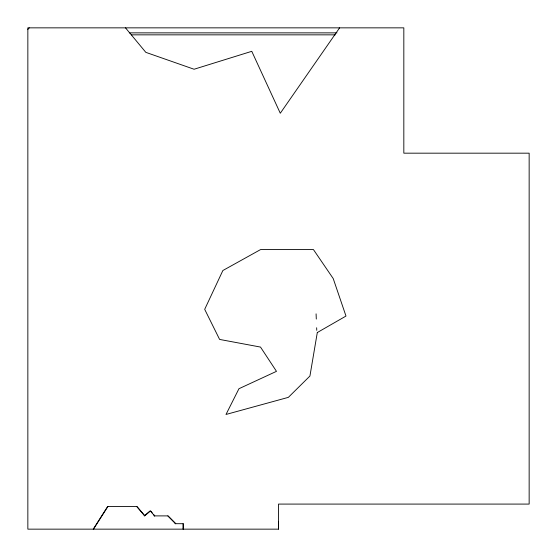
<?xml version="1.0" encoding="UTF-8"?>
<svg xmlns="http://www.w3.org/2000/svg" width="557" height="557" viewBox="0 0 557 557"><rect width="100%" height="100%" fill="white"/><g stroke="black" fill="none" stroke-linecap="round" stroke-linejoin="round"><path stroke-width="0.84" d="M278.5 529.15L278.5 504.085L529.15 504.085L529.15 153.175L403.825 153.175L403.825 27.85L27.85 27.85L27.85 529.15L278.5 529.15L278.5 521.631M93.249 529.15L107.612 506.543L137.008 506.543L144.409 515.267M93.479 529.15L107.898 506.543M339.603 27.85L280.289 113.245L251.771 51.321L194.08 69.242L145.823 52.351L125.499 27.85M27.85 29.361L29.256 27.85M144.242 515.893L149.944 511.013M129.301 32.863L336.985 32.863M131.563 34.847L335.272 34.847M154.08 515.893L167.998 515.893L175.754 523.698M175.058 523.698L183.246 523.698L183.246 529.15M167.852 515.893L175.636 523.698M154.567 515.893L150.411 511.013L144.688 515.893L136.723 506.543M150.641 511.013L152.186 512.844M153.739 514.668L154.776 515.893M316.084 313.856L316.299 319.064M316.655 327.746L316.759 330.35M183.156 523.698L183.156 529.15M317.302 332.543L309.929 376.038L288.359 397.357L225.996 414.464L238.953 388.716L276.481 371.345L260.509 347.074L219.611 339.429L204.691 309.337L222.87 270.521L260.558 249.585L313.445 249.585L333.218 278.57L345.988 316.063L317.302 332.543"/></g></svg>
